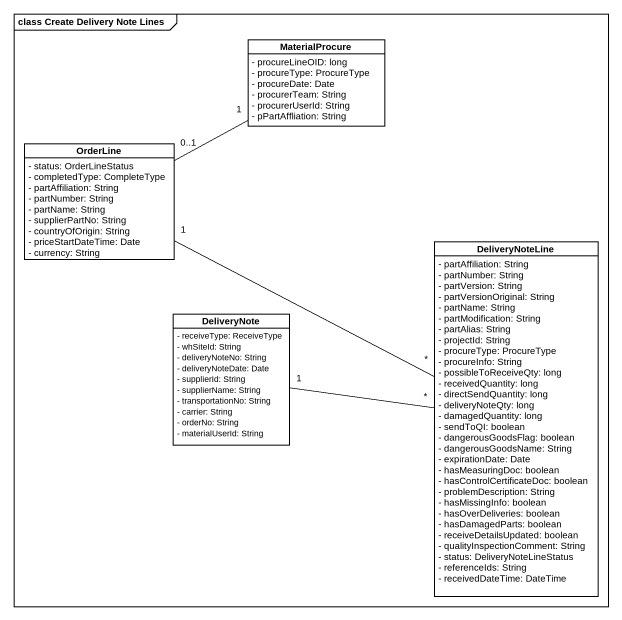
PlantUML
@startuml
mainframe class Create Delivery Note Lines
hide circle
hide empty members
skinparam classAttributeIconSize 0
class MaterialProcure {
  - procureLineOID: long
  - procureType: ProcureType
  - procureDate: Date
  - procurerTeam: String
  - procurerUserId: String
  - pPartAffliation: String
}
class OrderLine {
  - status: OrderLineStatus
  - completedType: CompleteType
  - partAffiliation: String
  - partNumber: String
  - partName: String
  - supplierPartNo: String
  - countryOfOrigin: String
  - priceStartDateTime: Date
  - currency: String
}
class DeliveryNoteLine {
  - partAffiliation: String
  - partNumber: String
  - partVersion: String
  - partVersionOriginal: String
  - partName: String
  - partModification: String
  - partAlias: String
  - projectId: String
  - procureType: ProcureType
  - procureInfo: String
  - possibleToReceiveQty: long
  - receivedQuantity: long
  - directSendQuantity: long
  - deliveryNoteQty: long
  - damagedQuantity: long
  - sendToQI: boolean
  - dangerousGoodsFlag: boolean
  - dangerousGoodsName: String
  - expirationDate: Date
  - hasMeasuringDoc: boolean
  - hasControlCertificateDoc: boolean
  - problemDescription: String
  - hasMissingInfo: boolean
  - hasOverDeliveries: boolean
  - hasDamagedParts: boolean
  - receiveDetailsUpdated: boolean
  - qualityInspectionComment: String
  - status: DeliveryNoteLineStatus
  - referenceIds: String
  - receivedDateTime: DateTime
}
class DeliveryNote {
  - receiveType: ReceiveType
  - whSiteId: String
  - deliveryNoteNo: String
  - deliveryNoteDate: Date
  - supplierId: String
  - supplierName: String
  - transportationNo: String
  - carrier: String
  - orderNo: String
  - materialUserId: String
}
MaterialProcure "1" -left- "0..1" OrderLine
OrderLine "1" -right- "*" DeliveryNoteLine
DeliveryNote "1" -right- "*" DeliveryNoteLine
@enduml
